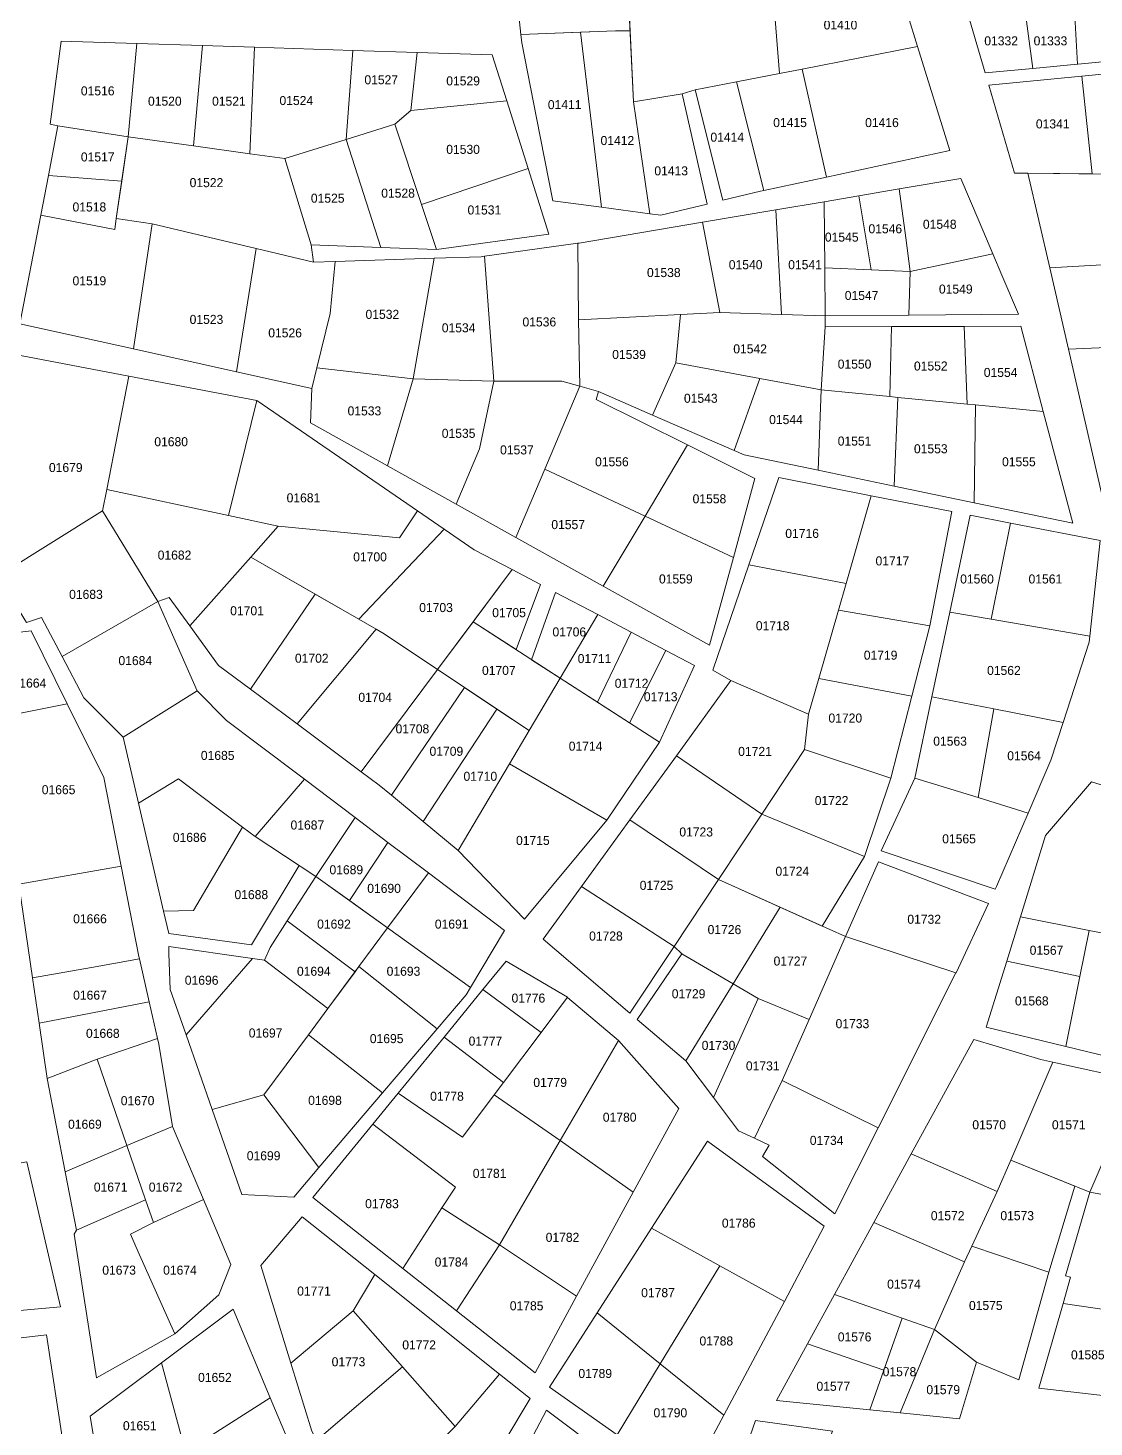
# Model space of a CAD drawing. Header units: metres. Extents: x 245225 to 248406, y 1633796 to 1637634.
# Drawn here: x 245571.1 to 245747.8, y 1634774.5 to 1635006.4 of the extents above; entities that cross this region are included whole.
import ezdxf
from ezdxf.enums import TextEntityAlignment as Align

# ---------------------------------------------------------------- set-up
doc = ezdxf.new("R2010")
doc.units = ezdxf.units.M
doc.header["$MEASUREMENT"] = 0
doc.layers.add('historique_numero_parcelle', color=7, linetype='Continuous')
doc.layers.add('LIMITES_PARCELLES', color=7, linetype='Continuous', lineweight=0, true_color=0xffffff)
doc.styles.add('Style-FANCY', font='FANCY.shx')

msp = doc.modelspace()

# ---------------------------------------------------------------- linework, layer by layer
at = {"layer": 'limites_parcelles', "flags": 128}
for points in [[(245668.485, 1635005.951), (245652.828, 1635005.362), (245652.489, 1635008.524), (245661.37, 1635009.849), (245660.751, 1635022.948), (245670.174, 1635021.447), (245670.913, 1635005.952), (245668.485, 1635005.951)], [(245671.471, 1634994.226), (245670.174, 1635021.447), (245693.722, 1635022.108), (245694.758, 1635009.902), (245695.69, 1634998.912), (245688.534, 1634997.516), (245681.684, 1634996.179), (245679.567, 1634995.518), (245671.471, 1634994.226)], [(245718.541, 1635003.371), (245699.415, 1634999.639), (245695.69, 1634998.912), (245694.758, 1635009.902), (245715.307, 1635013.808), (245718.541, 1635003.371)], [(245756.499, 1635011.988), (245756.763, 1635001.537), (245745.101, 1635000.435), (245745.045, 1635000.43), (245744.328, 1635013.444), (245756.499, 1635011.988)], [(245666.201, 1634976.715), (245658.136, 1634977.791), (245655.426, 1634991.546), (245652.976, 1635003.984), (245652.828, 1635005.362), (245662.694, 1635005.733), (245666.201, 1634976.715)], [(245666.201, 1634976.715), (245662.694, 1635005.733), (245668.485, 1635005.951), (245670.913, 1635005.952), (245671.471, 1634994.226), (245674.198, 1634975.649), (245666.201, 1634976.715)], [(245589.194, 1635003.854), (245587.756, 1634988.374), (245576.115, 1634990.226), (245574.792, 1634990.491), (245576.644, 1635004.249), (245589.194, 1635003.854)], [(245624.976, 1635002.727), (245623.872, 1634987.976), (245613.686, 1634984.802), (245607.901, 1634985.599), (245608.676, 1635003.241), (245624.976, 1635002.727)], [(245635.649, 1635002.391), (245634.588, 1634992.74), (245631.942, 1634990.491), (245623.872, 1634987.976), (245624.976, 1635002.727), (245635.649, 1635002.391)], [(245693.048, 1634979.489), (245692.532, 1634979.378), (245686.292, 1634977.881), (245681.684, 1634996.179), (245688.534, 1634997.516), (245693.048, 1634979.489)], [(245703.431, 1634981.724), (245693.048, 1634979.489), (245688.534, 1634997.516), (245695.69, 1634998.912), (245699.415, 1634999.639), (245703.431, 1634981.724)], [(245747.489, 1634982.242), (245736.815, 1634982.397), (245734.593, 1634982.397), (245730.355, 1634996.936), (245745.788, 1634998.45), (245747.489, 1634982.242)], [(245747.489, 1634982.242), (245745.788, 1634998.45), (245757.028, 1634999.553), (245760.203, 1634997.966), (245757.954, 1634982.091), (245747.489, 1634982.242)], [(245674.198, 1634975.649), (245671.471, 1634994.226), (245679.567, 1634995.518), (245683.691, 1634977.256), (245675.995, 1634975.409), (245674.198, 1634975.649)], [(245654.03, 1634983.149), (245636.348, 1634977.188), (245631.942, 1634990.491), (245634.588, 1634992.74), (245650.482, 1634994.392), (245654.03, 1634983.149)], [(245598.541, 1634986.888), (245607.901, 1634985.599), (245613.686, 1634984.802), (245618.051, 1634970.515), (245618.448, 1634967.604), (245608.926, 1634969.867), (245591.725, 1634973.954), (245585.772, 1634974.88), (245587.756, 1634988.374), (245598.541, 1634986.888)], [(245636.348, 1634977.188), (245638.821, 1634969.721), (245629.589, 1634970.074), (245623.872, 1634987.976), (245631.942, 1634990.491), (245636.348, 1634977.188)], [(245586.675, 1634981.021), (245585.772, 1634974.88), (245585.507, 1634973.028), (245573.252, 1634975.433), (245574.518, 1634981.974), (245586.675, 1634981.021)], [(245731.035, 1634968.984), (245717.348, 1634966.099), (245716.585, 1634971.66), (245715.473, 1634979.755), (245725.737, 1634981.495), (245728.75, 1634974.38), (245731.035, 1634968.984)], [(245716.585, 1634971.66), (245717.348, 1634966.099), (245710.835, 1634966.365), (245708.824, 1634978.629), (245715.473, 1634979.755), (245716.585, 1634971.66)], [(245703.162, 1634966.679), (245703.247, 1634958.741), (245695.99, 1634958.96), (245695.071, 1634976.298), (245703.045, 1634977.649), (245703.162, 1634966.679)], [(245585.772, 1634974.88), (245591.725, 1634973.954), (245588.635, 1634953.241), (245569.765, 1634957.418), (245573.252, 1634975.433), (245585.507, 1634973.028), (245585.772, 1634974.88)], [(245685.785, 1634959.27), (245679.275, 1634958.939), (245662.369, 1634958.079), (245662.262, 1634970.746), (245662.501, 1634970.779), (245682.928, 1634974.24), (245685.785, 1634959.27)], [(245618.448, 1634967.604), (245622.063, 1634967.725), (245621.226, 1634959.137), (245619.022, 1634950.128), (245618.184, 1634946.702), (245605.698, 1634949.465), (245608.926, 1634969.867), (245618.448, 1634967.604)], [(245662.369, 1634958.079), (245662.6, 1634947.042), (245659.591, 1634947.893), (245648.346, 1634947.893), (245646.808, 1634968.61), (245662.262, 1634970.746), (245662.369, 1634958.079)], [(245634.985, 1634948.289), (245619.022, 1634950.128), (245621.226, 1634959.137), (245622.063, 1634967.725), (245638.458, 1634968.271), (245634.985, 1634948.289)], [(245634.985, 1634948.289), (245638.458, 1634968.271), (245646.229, 1634968.53), (245646.808, 1634968.61), (245648.346, 1634947.893), (245634.985, 1634948.289)], [(245735.262, 1634959.005), (245717.113, 1634958.855), (245717.348, 1634966.099), (245731.035, 1634968.984), (245732.52, 1634965.48), (245735.262, 1634959.005)], [(245757.573, 1634955.498), (245757.557, 1634953.78), (245743.538, 1634953.215), (245740.439, 1634966.668), (245757.689, 1634967.671), (245757.573, 1634955.498)], [(245710.835, 1634966.365), (245717.348, 1634966.099), (245717.113, 1634958.855), (245703.247, 1634958.741), (245703.162, 1634966.679), (245710.835, 1634966.365)], [(245678.509, 1634950.935), (245674.638, 1634942.272), (245665.676, 1634946.173), (245662.6, 1634947.042), (245662.369, 1634958.079), (245679.275, 1634958.939), (245678.509, 1634950.935)], [(245695.99, 1634958.96), (245703.247, 1634958.741), (245703.247, 1634956.888), (245702.586, 1634946.437), (245692.393, 1634948.341), (245678.509, 1634950.935), (245679.275, 1634958.939), (245685.785, 1634959.27), (245695.99, 1634958.96)], [(245726.757, 1634944.099), (245715.267, 1634945.21), (245713.929, 1634945.34), (245714.225, 1634956.933), (245726.264, 1634956.982), (245726.757, 1634944.099)], [(245739.381, 1634942.877), (245728.16, 1634943.963), (245726.757, 1634944.099), (245726.264, 1634956.982), (245735.659, 1634957.021), (245739.381, 1634942.877)], [(245763.278, 1634941.345), (245755.677, 1634923.379), (245750.309, 1634923.819), (245746.319, 1634941.141), (245743.538, 1634953.215), (245757.557, 1634953.78), (245757.292, 1634941.609), (245763.278, 1634941.345)], [(245587.847, 1634948.724), (245584.189, 1634929.959), (245583.493, 1634926.394), (245566.825, 1634915.943), (245566.956, 1634929.436), (245567.08, 1634942.313), (245567.151, 1634949.58), (245568.738, 1634952.358), (245587.847, 1634948.724)], [(245634.985, 1634948.289), (245630.741, 1634933.846), (245617.97, 1634940.967), (245618.184, 1634946.702), (245619.022, 1634950.128), (245634.985, 1634948.289)], [(245648.346, 1634947.893), (245645.965, 1634936.648), (245642.095, 1634927.514), (245630.741, 1634933.846), (245634.985, 1634948.289), (245648.346, 1634947.893)], [(245662.6, 1634947.042), (245656.774, 1634933.278), (245651.996, 1634921.992), (245642.095, 1634927.514), (245645.965, 1634936.648), (245648.346, 1634947.893), (245659.591, 1634947.893), (245662.6, 1634947.042)], [(245665.676, 1634946.173), (245665.28, 1634944.85), (245680.433, 1634937.311), (245673.39, 1634925.513), (245656.774, 1634933.278), (245662.6, 1634947.042), (245665.676, 1634946.173)], [(245702.586, 1634946.437), (245702.053, 1634933.124), (245689.792, 1634935.674), (245688.142, 1634936.393), (245692.393, 1634948.341), (245702.586, 1634946.437)], [(245635.662, 1634926.415), (245632.706, 1634921.896), (245612.598, 1634923.88), (245604.349, 1634925.645), (245609.087, 1634944.685), (245635.662, 1634926.415)], [(245713.929, 1634945.34), (245715.267, 1634945.21), (245714.65, 1634930.503), (245702.053, 1634933.124), (245702.586, 1634946.437), (245713.929, 1634945.34)], [(245726.757, 1634944.099), (245728.16, 1634943.963), (245727.938, 1634927.739), (245714.65, 1634930.503), (245715.267, 1634945.21), (245726.757, 1634944.099)], [(245604.349, 1634925.645), (245612.598, 1634923.88), (245608.043, 1634918.74), (245597.942, 1634907.339), (245594.535, 1634912.009), (245592.683, 1634911.348), (245583.493, 1634926.394), (245584.189, 1634929.959), (245604.349, 1634925.645)], [(245720.602, 1634907.346), (245705.436, 1634909.941), (245706.701, 1634914.361), (245710.861, 1634928.904), (245724.241, 1634926.278), (245720.602, 1634907.346)], [(245592.683, 1634911.348), (245576.819, 1634902.222), (245573.395, 1634908.702), (245570.908, 1634907.908), (245567.416, 1634913.597), (245566.825, 1634915.943), (245583.493, 1634926.394), (245592.683, 1634911.348)], [(245640.104, 1634923.361), (245625.948, 1634908.421), (245608.043, 1634918.74), (245612.598, 1634923.88), (245632.706, 1634921.896), (245635.662, 1634926.415), (245640.104, 1634923.361)], [(245651.346, 1634916.65), (245639.005, 1634900.092), (245630.156, 1634905.996), (245628.82, 1634906.766), (245625.948, 1634908.421), (245640.104, 1634923.361), (245645.071, 1634919.947), (245651.346, 1634916.65)], [(245618.726, 1634912.583), (245608.038, 1634896.809), (245602.737, 1634900.764), (245597.942, 1634907.339), (245608.043, 1634918.74), (245618.726, 1634912.583)], [(245706.701, 1634914.361), (245705.436, 1634909.941), (245702.193, 1634898.604), (245700.494, 1634892.662), (245687.629, 1634898.251), (245684.613, 1634899.997), (245690.61, 1634917.466), (245706.701, 1634914.361)], [(245608.038, 1634896.809), (245618.726, 1634912.583), (245625.948, 1634908.421), (245628.82, 1634906.766), (245615.744, 1634891.058), (245608.038, 1634896.809)], [(245599.166, 1634896.531), (245586.915, 1634888.858), (245580.423, 1634895.402), (245576.819, 1634902.222), (245592.683, 1634911.348), (245599.166, 1634896.531)], [(245730.737, 1634908.412), (245747.109, 1634905.622), (245747.002, 1634904.601), (245742.683, 1634891.32), (245731.158, 1634893.562), (245720.93, 1634895.552), (245723.888, 1634909.579), (245730.737, 1634908.412)], [(245639.005, 1634900.092), (245626.364, 1634883.133), (245615.744, 1634891.058), (245628.82, 1634906.766), (245630.156, 1634905.996), (245639.005, 1634900.092)], [(245643.446, 1634897.129), (245631.357, 1634879.24), (245629.328, 1634880.921), (245626.364, 1634883.133), (245639.005, 1634900.092), (245643.446, 1634897.129)], [(245675.763, 1634888.064), (245667.031, 1634875.1), (245650.923, 1634884.455), (245654.179, 1634889.967), (245659.306, 1634898.644), (245675.763, 1634888.064)], [(245700.494, 1634892.662), (245699.832, 1634886.841), (245692.74, 1634876.136), (245678.576, 1634885.779), (245687.629, 1634898.251), (245700.494, 1634892.662)], [(245717.604, 1634895.659), (245714.12, 1634882.078), (245699.832, 1634886.841), (245700.494, 1634892.662), (245702.193, 1634898.604), (245717.604, 1634895.659)], [(245609.168, 1634887.777), (245616.941, 1634881.902), (245608.761, 1634872.418), (245606.691, 1634873.977), (245599.521, 1634879.372), (245596.09, 1634881.954), (245589.448, 1634877.929), (245586.915, 1634888.858), (245599.166, 1634896.531), (245604.06, 1634891.636), (245609.168, 1634887.777)], [(245586.579, 1634867.498), (245569.652, 1634864.512), (245567.631, 1634878.511), (245565.676, 1634892.047), (245577.658, 1634894.38), (245583.697, 1634882.169), (245586.579, 1634867.498)], [(245636.627, 1634874.876), (245648.848, 1634893.524), (245654.179, 1634889.967), (245650.923, 1634884.455), (245642.425, 1634870.073), (245636.627, 1634874.876)], [(245742.683, 1634891.32), (245740.652, 1634885.075), (245736.862, 1634876.298), (245728.565, 1634878.853), (245731.158, 1634893.562), (245742.683, 1634891.32)], [(245589.448, 1634877.929), (245596.09, 1634881.954), (245599.521, 1634879.372), (245606.691, 1634873.977), (245598.575, 1634860.115), (245593.597, 1634860.021), (245589.448, 1634877.929)], [(245728.565, 1634878.853), (245736.862, 1634876.298), (245731.603, 1634864.12), (245731.389, 1634863.661), (245712.532, 1634870.04), (245718.089, 1634882.078), (245728.565, 1634878.853)], [(245766.861, 1634852.967), (245746.966, 1634856.827), (245735.591, 1634859.087), (245739.769, 1634872.564), (245747.389, 1634881.454), (245763.74, 1634876.374), (245766.861, 1634852.967)], [(245616.101, 1634867.59), (245608.167, 1634854.452), (245594.456, 1634856.314), (245593.597, 1634860.021), (245598.575, 1634860.115), (245606.691, 1634873.977), (245608.761, 1634872.418), (245616.101, 1634867.59)], [(245724.914, 1634849.789), (245706.617, 1634855.81), (245712.075, 1634868.231), (245730.289, 1634861.304), (245724.936, 1634849.832), (245724.914, 1634849.789)], [(245589.609, 1634852.136), (245581.649, 1634850.705), (245571.899, 1634848.953), (245569.652, 1634864.512), (245586.579, 1634867.498), (245589.518, 1634852.535), (245589.609, 1634852.136)], [(245625.334, 1634849.965), (245614.093, 1634858.43), (245618.815, 1634865.804), (245630.73, 1634857.25), (245625.984, 1634850.842), (245625.334, 1634849.965)], [(245695.753, 1634860.69), (245687.992, 1634847.997), (245679.459, 1634852.974), (245678.188, 1634854.17), (245685.545, 1634865.275), (245695.753, 1634860.69)], [(245687.992, 1634847.997), (245695.753, 1634860.69), (245706.617, 1634855.81), (245700.581, 1634842.072), (245692.159, 1634845.566), (245687.992, 1634847.997)], [(245625.334, 1634849.965), (245620.827, 1634843.88), (245610.349, 1634851.913), (245611.275, 1634854.03), (245614.093, 1634858.43), (245625.334, 1634849.965)], [(245644.454, 1634847.398), (245643.727, 1634846.18), (245638.923, 1634840.537), (245625.984, 1634850.842), (245630.73, 1634857.25), (245644.454, 1634847.398)], [(245766.861, 1634852.967), (245769.773, 1634831.13), (245743.09, 1634837.615), (245745.433, 1634849.226), (245746.966, 1634856.827), (245766.861, 1634852.967)], [(245608.367, 1634852.194), (245597.347, 1634839.521), (245594.721, 1634847.054), (245594.456, 1634853.007), (245594.456, 1634854.162), (245608.367, 1634852.194)], [(245724.914, 1634849.789), (245712.026, 1634824.125), (245696.128, 1634831.94), (245700.581, 1634842.072), (245706.617, 1634855.81), (245724.914, 1634849.789)], [(245583.527, 1634843.509), (245572.984, 1634841.439), (245571.899, 1634848.953), (245581.649, 1634850.705), (245589.609, 1634852.136), (245591.226, 1634845.021), (245583.527, 1634843.509)], [(245610.349, 1634851.913), (245620.827, 1634843.88), (245617.62, 1634839.55), (245610.216, 1634829.556), (245601.662, 1634827.144), (245597.347, 1634839.521), (245608.367, 1634852.194), (245610.349, 1634851.913)], [(245638.923, 1634840.537), (245629.874, 1634829.906), (245617.62, 1634839.55), (245620.827, 1634843.88), (245625.984, 1634850.842), (245638.923, 1634840.537)], [(245592.614, 1634838.914), (245582.6, 1634835.489), (245574.305, 1634832.291), (245574.305, 1634832.295), (245572.984, 1634841.439), (245583.527, 1634843.509), (245591.226, 1634845.021), (245592.614, 1634838.914)], [(245668.966, 1634838.592), (245659.333, 1634822.035), (245648.401, 1634829.564), (245649.945, 1634831.626), (245656.163, 1634839.932), (245660.522, 1634845.753), (245660.552, 1634845.735), (245668.966, 1634838.592)], [(245700.581, 1634842.072), (245696.128, 1634831.94), (245691.544, 1634822.399), (245688.899, 1634823.638), (245684.736, 1634829.164), (245692.159, 1634845.566), (245700.581, 1634842.072)], [(245595.074, 1634824.357), (245587.526, 1634821.161), (245582.6, 1634835.489), (245592.614, 1634838.914), (245592.825, 1634837.983), (245595.074, 1634824.357)], [(245649.945, 1634831.626), (245648.401, 1634829.564), (245643.145, 1634822.545), (245632.48, 1634829.865), (245640.078, 1634839.156), (245649.945, 1634831.626)], [(245740.957, 1634834.983), (245733.974, 1634818.763), (245731.726, 1634813.541), (245717.508, 1634819.801), (245727.862, 1634838.75), (245738.975, 1634835.417), (245740.957, 1634834.983)], [(245712.026, 1634824.125), (245704.849, 1634809.831), (245692.868, 1634819.352), (245693.979, 1634821.257), (245691.544, 1634822.399), (245696.128, 1634831.94), (245712.026, 1634824.125)], [(245619.357, 1634817.55), (245615.18, 1634812.643), (245606.574, 1634813.055), (245601.662, 1634827.144), (245610.216, 1634829.556), (245619.357, 1634817.55)], [(245648.401, 1634829.564), (245659.333, 1634822.035), (245654.925, 1634814.459), (245649.27, 1634804.741), (245639.74, 1634810.832), (245641.968, 1634814.266), (245628.272, 1634824.72), (245632.48, 1634829.865), (245643.145, 1634822.545), (245648.401, 1634829.564)], [(245600.201, 1634812.207), (245591.914, 1634808.396), (245590.606, 1634812.2), (245587.526, 1634821.161), (245595.074, 1634824.357), (245600.201, 1634812.207)], [(245639.74, 1634810.832), (245633.231, 1634800.799), (245618.325, 1634812.557), (245628.272, 1634824.72), (245641.968, 1634814.266), (245639.74, 1634810.832)], [(245671.429, 1634813.449), (245662.049, 1634796.19), (245649.27, 1634804.741), (245654.925, 1634814.459), (245659.333, 1634822.035), (245671.429, 1634813.449)], [(245696.473, 1634795.345), (245685.77, 1634801.235), (245674.448, 1634807.466), (245683.73, 1634821.923), (245703.097, 1634807.794), (245696.473, 1634795.345)], [(245731.726, 1634813.541), (245727.529, 1634804.489), (245726.328, 1634801.9), (245711.287, 1634808.416), (245717.508, 1634819.801), (245731.726, 1634813.541)], [(245744.618, 1634814.433), (245740.298, 1634800.206), (245727.529, 1634804.489), (245731.726, 1634813.541), (245733.974, 1634818.763), (245744.618, 1634814.433)], [(245591.914, 1634808.396), (245588.104, 1634806.491), (245589.374, 1634803.527), (245595.471, 1634789.961), (245582.507, 1634782.685), (245578.803, 1634806.498), (245579.199, 1634807.159), (245590.606, 1634812.2), (245591.914, 1634808.396)], [(245595.471, 1634789.961), (245589.374, 1634803.527), (245588.104, 1634806.491), (245591.914, 1634808.396), (245600.201, 1634812.207), (245604.732, 1634801.471), (245602.747, 1634796.443), (245595.471, 1634789.961)], [(245743.056, 1634799.557), (245747.071, 1634813.435), (245760.037, 1634811.06), (245758.863, 1634805.321), (245756.337, 1634792.979), (245742.654, 1634794.997), (245743.896, 1634799.36), (245743.056, 1634799.557)], [(245628.609, 1634799.778), (245625.008, 1634793.787), (245614.713, 1634785.093), (245609.752, 1634801.285), (245616.579, 1634809.382), (245628.609, 1634799.778)], [(245726.328, 1634801.9), (245721.354, 1634790.681), (245715.994, 1634792.558), (245704.77, 1634796.489), (245711.287, 1634808.416), (245726.328, 1634801.9)], [(245740.298, 1634800.206), (245735.354, 1634782.338), (245728.339, 1634785.252), (245721.354, 1634790.681), (245726.328, 1634801.9), (245727.529, 1634804.489), (245740.298, 1634800.206)], [(245649.258, 1634783.293), (245641.941, 1634774.604), (245633.195, 1634784.513), (245625.008, 1634793.787), (245628.609, 1634799.778), (245649.258, 1634783.293)], [(245633.195, 1634784.513), (245619.021, 1634772.358), (245618.166, 1634773.822), (245614.713, 1634785.093), (245625.008, 1634793.787), (245633.195, 1634784.513)], [(245641.941, 1634774.604), (245638.305, 1634770.965), (245626.65, 1634759.302), (245619.021, 1634772.358), (245633.195, 1634784.513), (245641.941, 1634774.604)], [(245645.46, 1634764.531), (245638.305, 1634770.965), (245641.941, 1634774.604), (245649.258, 1634783.293), (245654.361, 1634779.219), (245646.117, 1634765.473), (245645.46, 1634764.531)], [(245704.457, 1634773.845), (245701.058, 1634765.061), (245696.635, 1634753.636), (245686.429, 1634760.487), (245691.667, 1634775.568), (245704.457, 1634773.845)]]:
    msp.add_lwpolyline(points, close=True, dxfattribs=at)
at = {"layer": 'limites_parcelles'}
for points in [[(245737.667, 1634999.733), (245729.757, 1634998.985), (245726.351, 1635010.669), (245736.008, 1635012.159)], [(245745.045, 1635000.43), (245737.667, 1634999.733), (245736.008, 1635012.159), (245744.328, 1635013.444)], [(245600.078, 1635003.511), (245598.541, 1634986.888), (245587.756, 1634988.374), (245589.194, 1635003.854)], [(245608.676, 1635003.241), (245607.901, 1634985.599), (245598.541, 1634986.888), (245600.078, 1635003.511)], [(245650.482, 1634994.392), (245634.588, 1634992.74), (245635.649, 1635002.391), (245648.082, 1635002)], [(245703.431, 1634981.724), (245699.415, 1634999.639), (245718.541, 1635003.371), (245723.885, 1634986.125)], [(245586.675, 1634981.021), (245574.518, 1634981.974), (245576.115, 1634990.226), (245587.756, 1634988.374)], [(245629.589, 1634970.074), (245618.051, 1634970.515), (245613.686, 1634984.802), (245623.872, 1634987.976)], [(245638.821, 1634969.721), (245636.348, 1634977.188), (245654.03, 1634983.149), (245657.474, 1634972.234)], [(245757.954, 1634982.091), (245757.689, 1634967.671), (245740.439, 1634966.668), (245736.815, 1634982.397)], [(245710.835, 1634966.365), (245703.162, 1634966.679), (245703.045, 1634977.649), (245708.824, 1634978.629)], [(245695.99, 1634958.96), (245685.785, 1634959.27), (245682.928, 1634974.24), (245695.071, 1634976.298)], [(245608.926, 1634969.867), (245605.698, 1634949.465), (245588.635, 1634953.241), (245591.725, 1634973.954)], [(245713.929, 1634945.34), (245702.586, 1634946.437), (245703.247, 1634956.888), (245714.225, 1634956.933)], [(245692.393, 1634948.341), (245688.142, 1634936.393), (245674.638, 1634942.272), (245678.509, 1634950.935)], [(245609.087, 1634944.685), (245604.349, 1634925.645), (245584.189, 1634929.959), (245587.847, 1634948.724)], [(245739.381, 1634942.877), (245744.258, 1634924.345), (245727.938, 1634927.739), (245728.16, 1634943.963)], [(245688.045, 1634918.665), (245673.39, 1634925.513), (245680.433, 1634937.311), (245691.606, 1634931.753)], [(245673.39, 1634925.513), (245666.47, 1634913.921), (245651.996, 1634921.992), (245656.774, 1634933.278)], [(245710.861, 1634928.904), (245706.701, 1634914.361), (245690.61, 1634917.466), (245695.567, 1634931.906)], [(245733.93, 1634924.376), (245730.737, 1634908.412), (245723.888, 1634909.579), (245727.284, 1634925.68)], [(245688.045, 1634918.665), (245684.082, 1634904.1), (245666.47, 1634913.921), (245673.39, 1634925.513)], [(245747.109, 1634905.622), (245730.737, 1634908.412), (245733.93, 1634924.376), (245748.778, 1634921.461)], [(245656.085, 1634914.16), (245652.02, 1634903.385), (245644.909, 1634908.013), (245651.346, 1634916.65)], [(245654.581, 1634901.719), (245658.561, 1634912.86), (245665.539, 1634909.193), (245659.306, 1634898.644)], [(245720.602, 1634907.346), (245717.604, 1634895.659), (245702.193, 1634898.604), (245705.436, 1634909.941)], [(245659.306, 1634898.644), (245654.179, 1634889.967), (245639.005, 1634900.092), (245644.909, 1634908.013)], [(245671.082, 1634906.282), (245665.503, 1634894.66), (245659.306, 1634898.644), (245665.539, 1634909.193)], [(245577.658, 1634894.38), (245565.676, 1634892.047), (245563.721, 1634905.584), (245571.659, 1634906.51)], [(245676.824, 1634903.265), (245670.841, 1634891.228), (245665.503, 1634894.66), (245671.082, 1634906.282)], [(245670.841, 1634891.228), (245676.824, 1634903.265), (245681.583, 1634900.764), (245675.763, 1634888.064)], [(245648.848, 1634893.524), (245636.627, 1634874.876), (245631.357, 1634879.24), (245643.446, 1634897.129)], [(245731.158, 1634893.562), (245728.565, 1634878.853), (245718.089, 1634882.078), (245720.93, 1634895.552)], [(245714.12, 1634882.078), (245709.754, 1634869.114), (245692.74, 1634876.136), (245699.832, 1634886.841)], [(245667.031, 1634875.1), (245653.405, 1634858.696), (245642.425, 1634870.073), (245650.923, 1634884.455)], [(245692.74, 1634876.136), (245685.545, 1634865.275), (245670.874, 1634875.169), (245678.576, 1634885.779)], [(245625.354, 1634875.544), (245618.815, 1634865.804), (245608.761, 1634872.418), (245616.941, 1634881.902)], [(245630.794, 1634871.433), (245624.433, 1634861.771), (245618.815, 1634865.804), (245625.354, 1634875.544)], [(245685.545, 1634865.275), (245678.188, 1634854.17), (245662.844, 1634864.108), (245670.874, 1634875.169)], [(245709.754, 1634869.114), (245702.74, 1634857.552), (245685.545, 1634865.275), (245692.74, 1634876.136)], [(245624.433, 1634861.771), (245630.794, 1634871.433), (245637.488, 1634866.373), (245630.73, 1634857.25)], [(245644.454, 1634847.398), (245630.73, 1634857.25), (245637.488, 1634866.373), (245650.098, 1634856.844)], [(245678.188, 1634854.17), (245670.853, 1634843.098), (245656.514, 1634855.388), (245662.844, 1634864.108)], [(245746.966, 1634856.827), (245745.433, 1634849.226), (245733.321, 1634851.766), (245735.591, 1634859.087)], [(245660.522, 1634845.753), (245656.163, 1634839.932), (245646.522, 1634847.036), (245650.392, 1634851.768)], [(245687.992, 1634847.997), (245680.168, 1634835.227), (245672.072, 1634842.053), (245679.459, 1634852.974)], [(245745.433, 1634849.226), (245743.09, 1634837.615), (245729.926, 1634840.814), (245733.321, 1634851.766)], [(245656.163, 1634839.932), (245649.945, 1634831.626), (245640.078, 1634839.156), (245646.522, 1634847.036)], [(245692.159, 1634845.566), (245684.736, 1634829.164), (245680.168, 1634835.227), (245687.992, 1634847.997)], [(245629.874, 1634829.906), (245619.357, 1634817.55), (245610.216, 1634829.556), (245617.62, 1634839.55)], [(245671.429, 1634813.449), (245659.333, 1634822.035), (245668.966, 1634838.592), (245678.967, 1634827.32)], [(245587.526, 1634821.161), (245577.314, 1634816.839), (245574.305, 1634832.291), (245582.6, 1634835.489)], [(245755.061, 1634831.895), (245747.071, 1634813.435), (245733.974, 1634818.763), (245740.957, 1634834.983)], [(245763.905, 1634829.959), (245760.037, 1634811.06), (245747.071, 1634813.435), (245755.061, 1634831.895)], [(245590.606, 1634812.2), (245579.199, 1634807.159), (245577.314, 1634816.839), (245587.526, 1634821.161)], [(245553.179, 1634792.35), (245547.082, 1634814.225), (245570.939, 1634818.457), (245576.527, 1634794.41)], [(245649.27, 1634804.741), (245642.159, 1634793.756), (245633.231, 1634800.799), (245639.74, 1634810.832)], [(245685.77, 1634801.235), (245675.907, 1634784.964), (245665.429, 1634793.419), (245674.448, 1634807.466)], [(245662.049, 1634796.19), (245655.155, 1634783.505), (245642.159, 1634793.756), (245649.27, 1634804.741)], [(245696.473, 1634795.345), (245686.431, 1634776.473), (245675.907, 1634784.964), (245685.77, 1634801.235)], [(245712.961, 1634783.94), (245700.301, 1634788.31), (245704.77, 1634796.489), (245715.994, 1634792.558)], [(245611.294, 1634779.346), (245597.234, 1634770.383), (245593.245, 1634785.166), (245605.129, 1634794.062)], [(245675.907, 1634784.964), (245668.797, 1634773.234), (245657.536, 1634781.124), (245665.429, 1634793.419)], [(245756.337, 1634792.979), (245753.528, 1634779.253), (245738.658, 1634780.965), (245742.654, 1634794.997)], [(245721.354, 1634790.681), (245715.665, 1634776.862), (245710.645, 1634777.361), (245715.994, 1634792.558)], [(245576.921, 1634772.099), (245557.531, 1634769.2), (245554.545, 1634787.448), (245574.215, 1634789.802)], [(245715.665, 1634776.862), (245721.354, 1634790.681), (245728.339, 1634785.252), (245725.481, 1634775.885)], [(245712.961, 1634783.94), (245710.645, 1634777.361), (245695.16, 1634778.902), (245700.301, 1634788.31)], [(245597.234, 1634770.383), (245583.825, 1634761.836), (245581.448, 1634776.335), (245593.245, 1634785.166)], [(245686.431, 1634776.473), (245680.386, 1634765.113), (245668.797, 1634773.234), (245675.907, 1634784.964)], [(245617.325, 1634764.947), (245601.115, 1634756.001), (245597.234, 1634770.383), (245611.294, 1634779.346)], [(245666.821, 1634769.974), (245663.356, 1634763.22), (245652.683, 1634769.034), (245657.04, 1634777.325)]]:
    msp.add_3dface(points, dxfattribs=at)

# ---------------------------------------------------------------- texts
at = {"layer": 'historique_numero_parcelle', "style": 'Style-FANCY'}
for s, p in [('01410', (245705.773314, 1635006.948581)), ('01332', (245732.395905, 1635004.309829)), ('01333', (245740.570282, 1635004.309829)), ('01527', (245629.677624, 1634997.856526)), ('01529', (245643.239659, 1634997.670457)), ('01516', (245582.694859, 1634996.01577)), ('01524', (245615.60469, 1634994.414246)), ('01520', (245593.815197, 1634994.307921)), ('01521', (245604.431272, 1634994.307921)), ('01411', (245660.071113, 1634993.737669)), ('01415', (245697.413155, 1634990.760562)), ('01416', (245712.647222, 1634990.760562)), ('01341', (245740.941845, 1634990.54071)), ('01412', (245668.802835, 1634987.783455)), ('01414', (245687.009402, 1634988.341663)), ('01530', (245643.239659, 1634986.320237)), ('01517', (245582.694859, 1634985.06427)), ('01522', (245600.715646, 1634980.804615)), ('01413', (245677.720337, 1634982.759587)), ('01525', (245620.806567, 1634978.226227)), ('01528', (245632.464344, 1634979.063539)), ('01518', (245581.31477, 1634976.770901)), ('01531', (245646.769504, 1634976.272501)), ('01548', (245722.223253, 1634973.900119)), ('01545', (245705.980659, 1634971.773614)), ('01546', (245713.19959, 1634973.155842)), ('01540', (245690.056547, 1634967.201628)), ('01541', (245699.902957, 1634967.201628)), ('01519', (245581.31477, 1634964.530207)), ('01538', (245676.494512, 1634965.899144)), ('01547', (245709.271642, 1634962.098017)), ('01549', (245724.877272, 1634963.161269)), ('01523', (245600.715646, 1634958.130756)), ('01532', (245629.863405, 1634958.968067)), ('01536', (245655.872788, 1634957.7121)), ('01526', (245613.746877, 1634955.897926)), ('01534', (245642.496534, 1634956.735237)), ('01542', (245690.799673, 1634953.24644)), ('01539', (245670.735292, 1634952.316094)), ('01550', (245708.103874, 1634950.721215)), ('01552', (245720.737003, 1634950.40224)), ('01554', (245732.308524, 1634949.338987)), ('01543', (245682.625295, 1634945.059396)), ('01533', (245626.890904, 1634942.966118)), ('01544', (245696.744674, 1634941.524081)), ('01535', (245642.496534, 1634939.244734)), ('01680', (245594.864779, 1634937.853472)), ('01537', (245652.157162, 1634936.500214)), ('01551', (245708.103874, 1634937.962186)), ('01553', (245720.737003, 1634936.686283)), ('01556', (245667.895492, 1634934.533196)), ('01555', (245735.334105, 1634934.533196)), ('01679', (245577.401336, 1634933.573881)), ('01681', (245616.786973, 1634928.550013)), ('01558', (245684.058465, 1634928.392913)), ('01557', (245660.650021, 1634924.113322)), ('01716', (245699.417354, 1634922.654361)), ('01682', (245595.422123, 1634919.060485)), ('01700', (245627.822714, 1634918.764768)), ('01717', (245714.372749, 1634918.095666)), ('01559', (245678.485026, 1634915.100596)), ('01560', (245728.393846, 1634915.100596)), ('01561', (245739.726506, 1634915.100596)), ('01683', (245580.7454, 1634912.548064)), ('01701', (245607.439851, 1634909.833447)), ('01703', (245638.75727, 1634910.365073)), ('01705', (245650.859595, 1634909.514471)), ('01706', (245660.838705, 1634906.324714)), ('01718', (245694.540595, 1634907.350171)), ('01702', (245618.162086, 1634901.965379)), ('01711', (245665.018785, 1634901.898926)), ('01719', (245712.422045, 1634902.465855)), ('01684', (245588.919777, 1634901.569982)), ('01707', (245649.161023, 1634899.945199)), ('01562', (245732.852598, 1634899.933881)), ('01664', (245571.384179, 1634897.84268)), ('01712', (245671.149568, 1634897.805404)), ('01704', (245628.672, 1634895.479539)), ('01713', (245675.979882, 1634895.572573)), ('01708', (245634.842593, 1634890.256311)), ('01720', (245706.569934, 1634892.045981)), ('01563', (245723.935095, 1634888.211523)), ('01685', (245602.574703, 1634885.847136)), ('01709', (245640.469112, 1634886.534927)), ('01714', (245663.532534, 1634887.385529)), ('01721', (245691.614539, 1634886.510423)), ('01564', (245736.196661, 1634885.792624)), ('01710', (245646.095632, 1634882.388243)), ('01665', (245576.214492, 1634880.166108)), ('01722', (245704.294113, 1634878.369896)), ('01687', (245617.437207, 1634874.310847)), ('01686', (245597.93017, 1634872.264086)), ('01715', (245654.800813, 1634871.755718)), ('01723', (245681.861021, 1634873.159959)), ('01565', (245725.421345, 1634872.023504)), ('01689', (245623.886472, 1634866.894661)), ('01724', (245697.791768, 1634866.647538)), ('01688', (245608.148142, 1634862.774558)), ('01690', (245630.149956, 1634863.811229)), ('01725', (245675.293984, 1634864.308382)), ('01666', (245581.416369, 1634858.768152)), ('01692', (245621.842878, 1634857.883596)), ('01691', (245641.349915, 1634857.883596)), ('01732', (245719.642635, 1634858.686435)), ('01728', (245666.907285, 1634855.908688)), ('01726', (245686.547023, 1634856.97194)), ('01567', (245739.912287, 1634853.549493)), ('01727', (245697.481579, 1634851.762003)), ('01696', (245599.920684, 1634848.580137)), ('01694', (245618.498815, 1634850.068691)), ('01693', (245633.361319, 1634850.068691)), ('01667', (245581.416369, 1634846.103818)), ('01729', (245680.602021, 1634846.339416)), ('01776', (245654.057796, 1634845.620905)), ('01568', (245737.47059, 1634845.149798)), ('01733', (245707.752631, 1634841.382001)), ('01668', (245583.541243, 1634839.777466)), ('01697', (245610.510219, 1634839.834886)), ('01695', (245630.574599, 1634838.90454)), ('01777', (245646.94472, 1634838.496807)), ('01730', (245685.565036, 1634837.780233)), ('01731', (245692.890127, 1634834.377825)), ('01779', (245657.667416, 1634831.638534)), ('01670', (245589.300463, 1634828.613315)), ('01698', (245620.356628, 1634828.670735)), ('01778', (245640.574802, 1634829.352443)), ('01780', (245669.186352, 1634825.870141)), ('01669', (245580.568742, 1634824.705862)), ('01570', (245730.409656, 1634824.619058)), ('01571', (245743.600129, 1634824.619058)), ('01734', (245703.479661, 1634822.030806)), ('01699', (245610.185101, 1634819.483569)), ('01781', (245647.634795, 1634816.566282)), ('01671', (245584.841712, 1634814.285988)), ('01672', (245593.944996, 1634814.285988)), ('01783', (245629.799023, 1634811.542199)), ('01572', (245723.535748, 1634809.547454)), ('01573', (245735.054189, 1634809.547454)), ('01786', (245688.914852, 1634808.320738)), ('01782', (245659.711098, 1634805.959883)), ('01673', (245586.241706, 1634800.51853)), ('01674', (245596.326977, 1634800.51853)), ('01784', (245641.317959, 1634801.866185)), ('01574', (245716.290277, 1634798.197234)), ('01771', (245618.53624, 1634797.055587)), ('01787', (245675.538023, 1634796.783953)), ('01785', (245653.765841, 1634794.609176)), ('01575', (245729.852313, 1634794.661919)), ('01772', (245635.953238, 1634788.124266)), ('01788', (245685.199066, 1634788.782634)), ('01576', (245708.1159, 1634789.451982)), ('01585', (245746.758411, 1634786.474875)), ('01773', (245624.249015, 1634785.333229)), ('01789', (245665.133823, 1634783.386396)), ('01578', (245715.547152, 1634783.683838)), ('01652', (245602.113567, 1634782.732725)), ('01577', (245704.586055, 1634781.264938)), ('01579', (245722.792623, 1634780.706731)), ('01790', (245677.581705, 1634776.873695)), ('01651', (245589.66622, 1634774.73175))]:
    msp.add_text(s, height=1.499994, dxfattribs=at).set_placement(p, align=Align.MIDDLE_CENTER)

doc.saveas('drawing.dxf')
